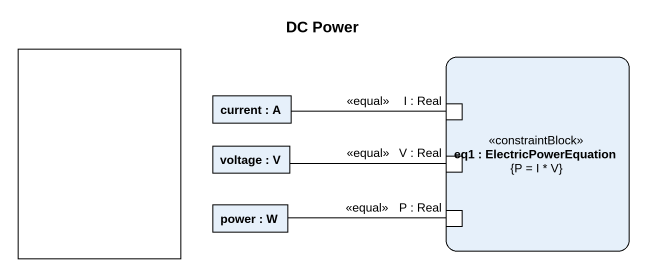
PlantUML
@startuml
title DC Power
rectangle " " as rectangle1
rectangle "eq1 : ElectricPowerEquation\n{P = I * V}" as eq1 <<constraintBlock>> {
  port "I : Real" as I_Real
  port "V : Real" as V_Real
  port "P : Real" as P_Real
}
rectangle "current : A" as current
rectangle "voltage : V" as voltage
rectangle "power : W" as power
current -right- I_Real : <<equal>>
voltage -right- V_Real : <<equal>>
power -right- P_Real : <<equal>>
@enduml
